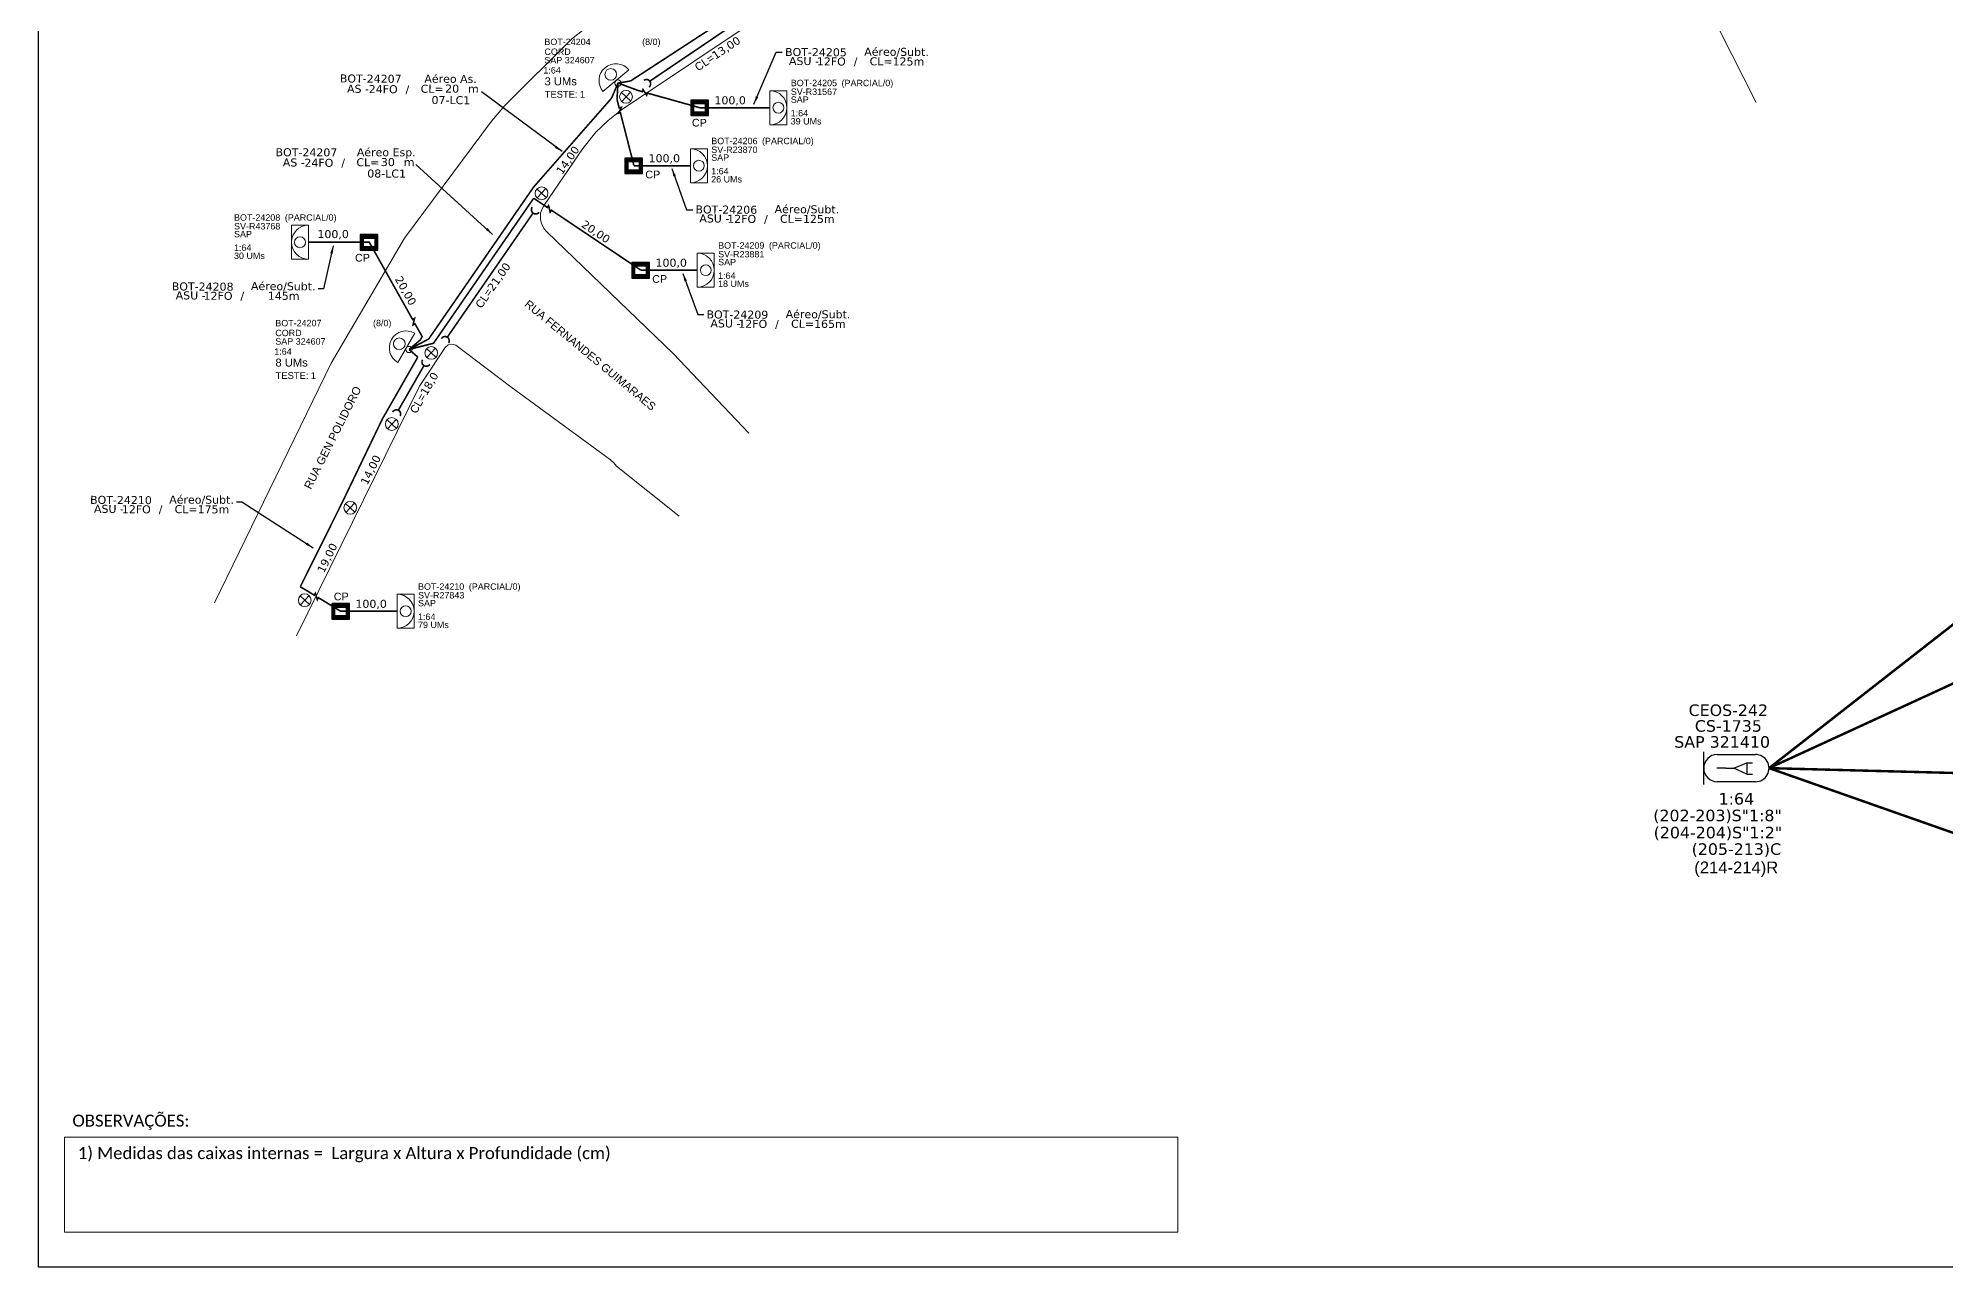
# Model space of a CAD drawing. Header units: inches. Extents: x 416 to 2179, y -8 to 586.
# Drawn here: x 415.5 to 892.3, y -7.9 to 299.1 of the extents above; entities that cross this region are included whole.
import ezdxf
from ezdxf.enums import TextEntityAlignment as Align

# ---------------------------------------------------------------- set-up
doc = ezdxf.new("R2010")
doc.units = ezdxf.units.IN
doc.header["$MEASUREMENT"] = 0
for name, color, linetype in [('10.1-Caixas Subterrâneas', 5, 'Continuous'), ('20.4-CEOS', 1, 'Continuous'), ('CAP a instalar', 1, 'Continuous'), ('label_cabos', 7, 'Continuous'), ('Subida Lateral', 5, 'Continuous')]:
    doc.layers.add(name, color=color, linetype=linetype)
for name, color, linetype, lineweight in [('10.4-Postes', 1, 'Continuous', 0), ("20.0-LEGENDA DOS CDO'S", 1, 'Continuous', 0), ('20.1-CDO_INTERIOR', 1, 'Continuous', 0), ('20.2-CDO_POSTE', 1, 'Continuous', 5), ('20.6-CORDOALHA_SUPORTE', 7, 'Continuous', 25), ('CORDOALHA_SUPORTE', 7, 'Continuous', 25), ('Quadra', 251, 'Continuous', 0), ('Segmento Logradouro Texto', 251, 'Continuous', 0)]:
    doc.layers.add(name, color=color, linetype=linetype, lineweight=lineweight)
doc.styles.add('ARIAL', font='arial.ttf')
doc.styles.add('DIGICADE', font='arial.ttf')
doc.styles.add('ROMANS', font='arial.ttf')
doc.styles.add('siredit', font='verdana.ttf')
doc.styles.add('WMF-Calibri0', font='calibri.ttf')
doc.linetypes.add('FENCELINE1', pattern='A,0.25,-0.1,[133,ltypeshp.shx,S=0.1,R=0,X=-0.1,Y=0],-0.1,1', length=1.45)
doc.dimstyles.new('CL', dxfattribs={"dimtxt": 1, "dimasz": 2, "dimexe": 0.18, "dimexo": 0.0625, "dimgap": 0.09, "dimtad": 0, "dimdec": 0, "dimrnd": 1, "dimzin": 0, "dimdsep": 46, "dimtxsty": 'siredit', "dimblk": 'NONE', "dimcen": 0, "dimse1": 1, "dimse2": 1, "dimsd1": 1, "dimsd2": 1, "dimclrt": 7, "dimadec": 0, "dimazin": 0, "dimtfac": 1, "dimtdec": 0, "dimtofl": 0, "dimtmove": 0, "dimatfit": 3, "dimfxl": 0, "dimtolj": 1, "dimtzin": 0, "dimarcsym": 0})

# ---------------------------------------------------------------- blocks, each defined once
blk = doc.blocks.new('POLE_POLE')
at = {"color": 1}
for p, q in [((-0.0000031, 0.0000069), (0.0000027, 0.0000015)), ((0.0000025, 0.0000071), (-0.0000029, 0.0000013))]:
    blk.add_line(p, q, dxfattribs=at)
blk.add_circle((-0.0000002, 0.0000042), 0.00000396, dxfattribs=at)
blk = doc.blocks.new('*U9')
at = {"color": 0}
blk.add_line((2.14, -0.58), (-2.1, -0.68), dxfattribs=at)
for centre, radius in [((0, 0.38), 0.733), ((0.03, -1.03), 0.393)]:
    blk.add_circle(centre, radius, dxfattribs=at)
blk.add_arc((0.02, -0.63), 2.12, 1.3782, 181.3782, dxfattribs=at)
blk = doc.blocks.new('*X2')
at = {"color": 0, "linetype": 'Continuous'}
for p, q in [((-1.25, 0.34099), (-0.49099, 1.1)), ((-1.25, 0.517767), (-0.667767, 1.1)), ((-1.25, 0.694544), (-0.844544, 1.1)), ((-1.25, 0.87132), (-1.02132, 1.1)), ((-1.25, 1.048097), (-1.198097, 1.1)), ((-1.25, 0.164214), (-0.8035, 0.610714)), ((-1.25, -0.012563), (-0.8035, 0.433937)), ((-1.25, -0.18934), (-0.8035, 0.25716)), ((-1.25, -0.366117), (-0.8035, 0.080383)), ((-0.789214, 0.625), (-0.314214, 1.1)), ((-0.612437, 0.625), (-0.137437, 1.1)), ((-0.43566, 0.625), (0.03934, 1.1)), ((-0.258883, 0.625), (0.216117, 1.1)), ((-0.082107, 0.625), (0.392893, 1.1)), ((0.09467, 0.625), (0.56967, 1.1)), ((0.271447, 0.625), (0.746447, 1.1)), ((0.448223, 0.625), (0.923223, 1.1)), ((0.625, 0.625), (1.1, 1.1)), ((0.801777, 0.625), (1.25, 1.073223)), ((0.8035, 0.449947), (1.25, 0.896447)), ((0.8035, 0.27317), (1.25, 0.71967)), ((0.8035, 0.096393), (1.25, 0.542893)), ((0.8035, -0.080383), (1.25, 0.366117)), ((0.8035, -0.25716), (1.25, 0.18934)), ((0.8035, -0.433937), (1.25, 0.012563)), ((-1.25, -0.542893), (-0.8035, -0.096393)), ((-1.25, -0.71967), (-0.8035, -0.27317)), ((-1.25, -0.896447), (-0.8035, -0.449947)), ((-1.25, -1.073223), (-0.801777, -0.625)), ((-1.1, -1.1), (-0.625, -0.625)), ((-0.923223, -1.1), (-0.448223, -0.625)), ((-0.746447, -1.1), (-0.271447, -0.625)), ((-0.56967, -1.1), (-0.09467, -0.625)), ((-0.392893, -1.1), (0.082107, -0.625)), ((-0.216117, -1.1), (0.258883, -0.625)), ((-0.03934, -1.1), (0.43566, -0.625)), ((0.137437, -1.1), (0.612437, -0.625)), ((0.314214, -1.1), (0.789214, -0.625)), ((0.49099, -1.1), (1.25, -0.34099)), ((0.667767, -1.1), (1.25, -0.517767)), ((0.8035, -0.610714), (1.25, -0.164214)), ((0.844544, -1.1), (1.25, -0.694544)), ((1.02132, -1.1), (1.25, -0.87132)), ((1.198097, -1.1), (1.25, -1.048097))]:
    blk.add_line(p, q, dxfattribs=at)
blk = doc.blocks.new('MANHOLE_MQ')
at = {"color": 0, "linetype": 'Continuous'}
for p, q in [((0.0000062, 0.0000057), (-0.0000063, 0.0000057)), ((-0.0000063, 0.0000057), (-0.0000063, -0.0000053)), ((-0.000004, 0.0000033), (0.000004, 0.0000033)), ((-0.000004, -0.0000029), (-0.000004, 0.0000033)), ((0.000004, 0.0000033), (0.000004, -0.0000029)), ((0.0000062, -0.0000053), (0.0000062, 0.0000057)), ((-0.0000063, -0.0000053), (0.0000062, -0.0000053)), ((0.000004, -0.0000029), (-0.000004, -0.0000029)), ((0.000004, -0.0000029), (0.000004, -0.0000029))]:
    blk.add_line(p, q, dxfattribs=at)
at = {"color": 0, "linetype": 'Continuous', "xscale": 5e-06, "yscale": 5e-06, "zscale": 1e-05}
blk.add_blockref('*X2', (0, 0.0000002), dxfattribs=at)
blk = doc.blocks.new('Inst CDOE-8 CAIXA DIST OPT CDOE 48F_8D C_SPL OPTAP')
at = {"layer": "20.0-LEGENDA DOS CDO'S", "color": 0}
for tag, p, style, flags in [('ID_ATIVIDADE', (0.12, 6.47), 'ARIAL', 3), ('FATOR', (7.92, 6.47), 'ARIAL', 1), ('QTDE', (0.23, -0.97), 'DIGICADE', 3)]:
    blk.add_attdef(tag, p, '', height=0.8, rotation=0.118, dxfattribs=dict(at, style=style, flags=flags))
at = {"layer": "20.0-LEGENDA DOS CDO'S", "color": 0, "style": 'ARIAL'}
for tag, p, height in [('CORDOALHA', (0.12, 4.02), 0.8), ('FID', (0.12, 5.25), 0.8), ('1:XX', (-0.01, 1.7), 0.8), ('SAP', (0.12, 2.96), 0.8), ('UMS', (0.14, 0.22), 1)]:
    blk.add_attdef(tag, p, '', height=height, rotation=0.118, dxfattribs=at)
blk.add_attdef('FIBRAS_UTILIZADAS', text='', height=0.8, rotation=0.118, dxfattribs=at).set_placement((13.48, 5.26), align=Align.CENTER)
blk = doc.blocks.new('Teste  FTTH')
at = {"color": 0, "lineweight": 0, "style": 'ROMANS'}
for tag, p in [('TESTE', (-2.3, -0.29)), ('QTDE', (0.21, -0.29))]:
    blk.add_attdef(tag, p, '', height=0.48, dxfattribs=at)
for tag, p, flags in [('FID', (-2.23, -1.25), 1), ('FATOR', (-2.23, -2.03), 3), ('ID_ATIVIDADE', (-2.23, -2.72), 3)]:
    blk.add_attdef(tag, p, '', height=0.48, dxfattribs=dict(at, flags=flags))
blk = doc.blocks.new('LEGENDA DOS CABOS')
at = {"layer": 'label_cabos', "color": 0, "style": 'siredit'}
for tag, p in [('TIPO_CABO', (2.74, 0.52)), ('ID', (4.24, 1.63)), ('CABO', (6.16, 0.47)), ('/', (9.19, 0.47)), ('METROS', (14.36, 0.47)), ('XX', (14.31, 1.67))]:
    blk.add_attdef(tag, text='', height=1, rotation=359.69, dxfattribs=at).set_placement(p, align=Align.MIDDLE_CENTER)
blk = doc.blocks.new('_None')
blk = doc.blocks.new('Inst CB ESP CFOA-SM-AS-80-TS-24')
at = {"layer": 'label_cabos', "color": 0, "style": 'siredit'}
for tag, flags, p in [('ID_ATIVIDADE', 3, (1.31, 2.67)), ('FATOR', 1, (11.56, 2.55))]:
    blk.add_attdef(tag, text='', height=1, rotation=359.69, dxfattribs=dict(at, flags=flags)).set_placement(p, align=Align.MIDDLE_CENTER)
for tag, p in [('TIPO_CABO', (1.76, 0)), ('DESTINO_CABO', (3.13, 1.26)), ('CABO', (4.69, -0.05)), ('/', (7.71, -0.05)), ('LANCE', (10.81, 0)), ('TIPO_CABO', (13.11, 1.24)), ('UND', (15.96, 0)), ('FID', (13.15, -1.41))]:
    blk.add_attdef(tag, text='', height=1, rotation=359.69, dxfattribs=at).set_placement(p, align=Align.MIDDLE_CENTER)
blk.add_attdef('QTDE', (12.43, -0.47), '', height=1, rotation=359.69, dxfattribs=at)
blk = doc.blocks.new('Inst CB AS CFOA-SM-AS-80-TS-24')
at = {"layer": 'label_cabos', "color": 0, "style": 'siredit'}
for tag, flags, p in [('ID_ATIVIDADE', 3, (1.31, 2.67)), ('FATOR', 1, (11.56, 2.55))]:
    blk.add_attdef(tag, text='', height=1, rotation=359.69, dxfattribs=dict(at, flags=flags)).set_placement(p, align=Align.MIDDLE_CENTER)
for tag, p in [('TIPO_CABO', (1.76, 0)), ('DESTINO_CABO', (3.13, 1.26)), ('CABO', (4.69, -0.05)), ('/', (7.71, -0.05)), ('LANCE', (10.81, 0)), ('TIPO_CABO', (13.11, 1.24)), ('UND', (15.96, 0)), ('FID', (13.15, -1.41))]:
    blk.add_attdef(tag, text='', height=1, rotation=359.69, dxfattribs=at).set_placement(p, align=Align.MIDDLE_CENTER)
blk.add_attdef('QTDE', (12.43, -0.47), '', height=1, rotation=359.69, dxfattribs=at)
blk = doc.blocks.new('Inst CORD ALUMINIO 4.8 MM 3F')
at = {"layer": '20.6-CORDOALHA_SUPORTE', "color": 0, "lineweight": 0, "style": 'ROMANS'}
blk.add_attdef('LANCE', text='', height=1, dxfattribs=at).set_placement((-0.54, -2.21), align=Align.RIGHT)
at = {"layer": '20.6-CORDOALHA_SUPORTE', "color": 0, "style": 'siredit'}
blk.add_attdef('QTDE', (-0.54, -2.21), '', height=1, rotation=359.69, dxfattribs=at)
at = {"layer": '20.6-CORDOALHA_SUPORTE', "color": 0, "lineweight": 0, "style": 'ROMANS'}
for tag, p, flags in [('FATOR', (-5.2, -4.44), 3), ('ID_ATIVIDADE', (-5.2, -6.67), 3), ('FID', (-5.2, -8.9), 1)]:
    blk.add_attdef(tag, p, '', height=1, dxfattribs=dict(at, flags=flags))

msp = doc.modelspace()

# ---------------------------------------------------------------- linework, layer by layer
at = {"color": 0, "lineweight": 0}
for p, q in [((422.09, 24.53), (700.34, 24.53)), ((422.09, 0.83), (422.09, 24.53)), ((700.34, 24.53), (700.34, 0.83)), ((700.34, 0.83), (422.09, 0.83))]:
    msp.add_line(p, q, dxfattribs=at)
msp.add_lwpolyline([(415.54, -7.85), (1254.1, -7.85), (1254.1, 586.15), (415.54, 586.15), (415.54, -7.85)])
at = {"layer": '20.1-CDO_INTERIOR', "color": 0, "lineweight": 18}
for points in [[(602.65, 277.43), (602.65, 285.93), (598.4, 285.94), (598.4, 277.44)], [(582.77, 262.95), (582.78, 271.45), (578.53, 271.45), (578.52, 262.95)], [(478.85, 243.83), (478.85, 252.33), (483.1, 252.33), (483.1, 243.83)], [(584.5, 236.85), (584.5, 245.35), (580.25, 245.35), (580.25, 236.85)], [(509.5, 151.65), (509.5, 160.15), (505.25, 160.15), (505.25, 151.65)]]:
    msp.add_lwpolyline(points, close=True, dxfattribs=at)
for centre in [(600.53, 281.69), (580.65, 267.2), (480.97, 248.08), (582.38, 241.1), (507.38, 155.9)]:
    msp.add_circle(centre, 1.36, dxfattribs=at)
for centre, start, end in [((598.4, 281.69), 269.9724, 89.9724), ((578.53, 267.2), 269.9724, 89.9724), ((483.1, 248.08), 90.0276, 270.0276), ((580.25, 241.1), 269.9724, 89.9724), ((505.25, 155.9), 269.9724, 89.9724)]:
    msp.add_arc(centre, 4.25, start, end, dxfattribs=at)
at = {"layer": '20.4-CEOS', "color": 5}
for p, q in [((831.75, 112.62), (831.75, 120.82)), ((835.15, 120.12), (844.69, 120.12)), ((837.29, 116.72), (835, 116.72)), ((837.29, 116.72), (839.26, 116.72)), ((842.5, 118.07), (843.95, 118.07)), ((842.5, 115.24), (843.95, 115.24)), ((844.69, 113.32), (835.15, 113.32))]:
    msp.add_line(p, q, dxfattribs=at)
msp.add_lwpolyline([(839.26, 116.72), (842.5, 118.07), (842.5, 115.24), (839.26, 116.72)], dxfattribs=at)
for centre, start_param, end_param in [((835.15, 116.72), -0.785398, 2.356194), ((844.69, 116.72), 2.356194, 5.497787)]:
    msp.add_ellipse(centre, major_axis=(-2.4, 2.4), ratio=1, start_param=start_param, end_param=end_param, dxfattribs=at)
at = {"layer": 'CAP a instalar', "color": 0, "linetype": 'FENCELINE1', "ltscale": 3, "const_width": 0.4}
for points in [[(619.95, 325.62), (593.14, 307.6), (563.59, 288.37)], [(558.82, 284.06), (560.44, 287.84), (563.59, 288.37)], [(560.19, 283.77), (560.44, 287.84)], [(560.44, 287.84), (565.57, 285.96)], [(558.82, 284.06), (539.34, 261.85), (513.14, 223.93)], [(560.19, 283.77), (560.49, 282.6)], [(568.65, 285.1), (580.88, 281.69)], [(580.88, 281.69), (598.4, 281.69)], [(561.28, 279.5), (564.43, 267.2)], [(564.43, 267.2), (578.53, 267.2)], [(539.37, 259.08), (514.35, 222.86), (508.22, 221.3)], [(539.37, 259.08), (541.95, 257.33)], [(544.42, 255.67), (566.15, 241.1)], [(508.64, 229.63), (498.29, 248.08), (483.1, 248.08)], [(566.15, 241.1), (580.25, 241.1)], [(513.14, 223.93), (508.22, 221.3)], [(511.01, 223.65), (511.51, 224.51), (510.2, 226.84)], [(510.41, 219.39), (501.55, 203.92), (491.55, 183.13), (481.05, 162.03)], [(508.22, 221.3), (511.01, 223.65)], [(508.22, 221.3), (510.41, 219.39)], [(481.05, 162.03), (483.68, 160.44)], [(486.41, 158.78), (491.15, 155.9)], [(491.15, 155.9), (505.25, 155.9)]]:
    msp.add_lwpolyline(points, dxfattribs=at)
at = {"layer": 'CAP a instalar', "color": 5, "linetype": 'FENCELINE1', "ltscale": 7, "const_width": 0.616}
msp.add_lwpolyline([(995.45, 231.7), (848.09, 116.72)], dxfattribs=at)
at = {"layer": 'CAP a instalar', "color": 0, "linetype": 'FENCELINE1', "ltscale": 7, "const_width": 0.616}
for points in [[(995.45, 184.43), (848.09, 116.72)], [(995.45, 64.93), (848.09, 116.72)], [(995.45, 112.85), (848.09, 116.72)]]:
    msp.add_lwpolyline(points, dxfattribs=at)
at = {"layer": 'CORDOALHA_SUPORTE', "const_width": 0.4}
for points in [[(590.94, 303.56), (568.39, 288.31)], [(539.21, 255.37), (517.78, 224.36)], [(511.94, 217.26), (505.55, 206.11)]]:
    msp.add_lwpolyline(points, dxfattribs=at)
for points in [[(568.18, 286.82, 1), (566.9, 288.52)], [(540.71, 255.57, -1), (539.01, 256.87)], [(518.12, 222.89, 1), (516.31, 224.02)], [(513.42, 217.59, -1), (511.62, 218.74)], [(506.01, 204.67, 1), (504.11, 205.64)]]:
    msp.add_lwpolyline(points, format="xyb", dxfattribs=at)
at = {"layer": 'Quadra'}
for points in [[(459.6, 158.04), (488.74, 217.89), (507.07, 249.09), (528.81, 278.35), (532.12, 282.25), (548.86, 298.77), (567.39, 313.59), (620.67, 353.81), (740.95, 438.51), (760.57, 452.27), (761.35, 452.88), (762.06, 453.57), (762.69, 454.32), (763.23, 455.12), (763.66, 455.97), (764.02, 456.86), (764.28, 457.91), (773.19, 505.04), (773.29, 505.98), (773.25, 507.66)], [(459.6, 158.04), (488.74, 217.89), (507.07, 249.09), (528.81, 278.35), (532.12, 282.25), (548.86, 298.77), (567.39, 313.59), (620.67, 353.81), (740.95, 438.51), (760.57, 452.27), (761.35, 452.88), (762.06, 453.57), (762.69, 454.32), (763.23, 455.12), (763.66, 455.97), (764.02, 456.86), (764.28, 457.91), (773.19, 505.04), (773.29, 505.98), (773.25, 507.66)], [(669.76, 353.72), (561.29, 281.12), (557.97, 278.48), (554.94, 275.56), (552.28, 272.33), (551.65, 271.46), (541.95, 257.33), (541.47, 256.46), (541.11, 255.37), (541.1, 253.67), (541.39, 252.57), (541.93, 251.55), (542.66, 250.66), (574.35, 220.19), (593.12, 200.38), (593.12, 200.38), (593.12, 200.38), (593.12, 200.38)], [(844.9, 282.96), (811.19, 349.47)], [(575.73, 179.67), (560.08, 192.12), (559.44, 192.98), (558.57, 193.77), (533.7, 211.98), (519.93, 222.38), (518.95, 222.66), (517.98, 222.43), (517.24, 221.79), (511.97, 213.84), (510.84, 212.13), (480.11, 149.75)], [(575.73, 179.67), (560.08, 192.12), (559.44, 192.98), (558.57, 193.77), (533.7, 211.98), (519.93, 222.38), (518.95, 222.66), (517.98, 222.43), (517.24, 221.79), (511.97, 213.84), (510.84, 212.13), (480.11, 149.75)]]:
    msp.add_lwpolyline(points, dxfattribs=at)
at = {"layer": 'Subida Lateral', "color": 0, "const_width": 0.4}
for points in [[(565.57, 285.96), (566.54, 285.7), (566.68, 286.23), (567.59, 284.82), (567.71, 285.36), (568.65, 285.1)], [(560.49, 282.6), (560.75, 281.63), (561.28, 281.77), (560.51, 280.29), (561.04, 280.45), (561.28, 279.5)], [(541.95, 257.33), (542.78, 256.78), (543.08, 257.24), (543.5, 255.62), (543.79, 256.09), (544.6, 255.55)], [(510.2, 226.84), (509.71, 227.71), (509.23, 227.43), (509.59, 229.07), (509.12, 228.78), (508.64, 229.63)], [(483.68, 160.44), (484.53, 159.93), (484.81, 160.4), (485.3, 158.8), (485.57, 159.29), (486.41, 158.78)]]:
    msp.add_lwpolyline(points, dxfattribs=at)

# ---------------------------------------------------------------- block references
at = {"color": 0, "lineweight": 0, "yscale": 2, "zscale": 2}
for p, xscale, rotation, values in [((583.18, 297.9), 2.000000000000005, 34.06818541651113, {'QTDE': '13,00', 'LANCE': 'CL='}), ((526.22, 239.06), 1.999999999999999, 55.35554441090392, {'QTDE': '21,00', 'LANCE': 'CL='}), ((509.32, 212.73), 1.999999999999988, 60.17903229508376, {'QTDE': '18,0', 'LANCE': 'CL='})]:
    msp.add_blockref('Inst CORD ALUMINIO 4.8 MM 3F', p, dxfattribs=dict(at, xscale=xscale, rotation=rotation)).add_auto_attribs(values)
at = {"layer": '10.1-Caixas Subterrâneas', "color": 30, "xscale": 351766.3097422741, "yscale": 351766.3097422741, "zscale": 351766.3097422741, "rotation": 180.0000000000632}
for p in [(580.82, 281.73), (564.36, 267.24), (498.23, 248.12), (566.09, 241.14), (491.09, 155.94)]:
    msp.add_blockref('MANHOLE_MQ', p, dxfattribs=at)
at = {"layer": '10.4-Postes', "color": 1, "xscale": 404040.4000000003, "yscale": 404040.4000000003, "zscale": 404040.4000000003}
for p in [(562.53, 282.71), (541.42, 258.62), (513.85, 218.74), (504, 200.97), (493.61, 180.06), (482.24, 156.97)]:
    msp.add_blockref('POLE_POLE', p, dxfattribs=at)
at = {"layer": "20.0-LEGENDA DOS CDO'S", "color": 0, "lineweight": 0, "xscale": 2, "yscale": 2, "zscale": 2}
for p, values in [((541.81, 286.83), {'FID': 'BOT-24204', 'CORDOALHA': 'CORD', 'SAP': 'SAP 324607', '1:XX': '1:64', 'UMS': '3 UMs', 'FIBRAS_UTILIZADAS': '(8/0)'}), ((474.56, 216.58), {'FID': 'BOT-24207', 'CORDOALHA': 'CORD', 'SAP': 'SAP 324607', '1:XX': '1:64', 'UMS': '8 UMs', 'FIBRAS_UTILIZADAS': '(8/0)'})]:
    msp.add_blockref('Inst CDOE-8 CAIXA DIST OPT CDOE 48F_8D C_SPL OPTAP', p, dxfattribs=at).add_auto_attribs(values)
at = {"layer": "20.0-LEGENDA DOS CDO'S", "color": 0, "lineweight": 0, "xscale": 3.501000000000042, "yscale": 3.500999999999976, "zscale": 3.500999999999999, "rotation": 3.12679759852e-05}
for p in [(550.17, 285.22), (482.92, 214.96)]:
    msp.add_blockref('Teste  FTTH', p, dxfattribs=at).add_auto_attribs({'TESTE': 'TESTE:', 'QTDE': '1'})
at = {"layer": '20.2-CDO_POSTE', "color": 0, "yscale": 2, "zscale": 2}
for p, xscale, rotation in [((559.11, 289.4), 1.999999999999997, 38.56826615735581), ((506.43, 222.31), 2, 58.80086534702306)]:
    msp.add_blockref('*U9', p, dxfattribs=dict(at, xscale=xscale, rotation=rotation))
at = {"layer": 'label_cabos', "color": 2, "lineweight": 0, "xscale": 2, "yscale": 2, "zscale": 2}
for p, values in [((601.43, 292.31), {'ID': 'BOT-24205', 'CABO': '12FO', 'METROS': 'CL=125m', 'XX': 'Aéreo/Subt.', '/': '/', 'TIPO_CABO': 'ASU -'}), ((579.03, 252.98), {'ID': 'BOT-24206', 'CABO': '12FO', 'METROS': 'CL=125m', 'XX': 'Aéreo/Subt.', '/': '/', 'TIPO_CABO': 'ASU -'}), ((448.17, 233.76), {'ID': 'BOT-24208', 'CABO': '12FO', 'METROS': '145m', 'XX': 'Aéreo/Subt.', '/': '/', 'TIPO_CABO': 'ASU -'}), ((581.8, 226.76), {'ID': 'BOT-24209', 'CABO': '12FO', 'METROS': 'CL=165m', 'XX': 'Aéreo/Subt.', '/': '/', 'TIPO_CABO': 'ASU -'}), ((427.75, 180.44), {'ID': 'BOT-24210', 'CABO': '12FO', 'METROS': 'CL=175m', 'XX': 'Aéreo/Subt.', '/': '/', 'TIPO_CABO': 'ASU -'})]:
    msp.add_blockref('LEGENDA DOS CABOS', p, dxfattribs=at).add_auto_attribs(values)
at = {"layer": 'label_cabos', "color": 2}
ref = msp.add_blockref('Inst CB AS CFOA-SM-AS-80-TS-24', (492.39, 286.42), dxfattribs=dict(at, xscale=2, yscale=2, zscale=2))
ref.add_attrib('DESTINO_CABO', 'BOT-24207', dxfattribs={"color": 0, "height": 2, "rotation": 359.69, "style": 'siredit'}).set_placement((498.65, 288.95), align=Align.MIDDLE_CENTER)
ref.add_attrib('TIPO_CABO', 'Aéreo As.', dxfattribs={"color": 0, "height": 2, "rotation": 359.69, "style": 'siredit'}).set_placement((518.6, 288.91), align=Align.MIDDLE_CENTER)
ref.add_attrib('CABO', '24FO', dxfattribs={"color": 0, "height": 2, "rotation": 359.69, "style": 'siredit'}).set_placement((501.76, 286.32), align=Align.MIDDLE_CENTER)
ref.add_attrib('/', '/', dxfattribs={"color": 0, "height": 2, "rotation": 359.69, "style": 'siredit'}).set_placement((507.81, 286.32), align=Align.MIDDLE_CENTER)
ref.add_attrib('TIPO_CABO', 'AS - ', dxfattribs={"color": 0, "height": 2, "rotation": 359.69, "style": 'siredit'}).set_placement((495.91, 286.41), align=Align.MIDDLE_CENTER)
ref.add_attrib('FID', '07-LC1', dxfattribs={"color": 0, "height": 2, "rotation": 359.69, "style": 'siredit'}).set_placement((518.68, 283.59), align=Align.MIDDLE_CENTER)
ref.add_attrib('LANCE', 'CL=', dxfattribs={"color": 0, "height": 2, "rotation": 359.69, "style": 'siredit'}).set_placement((514, 286.42), align=Align.MIDDLE_CENTER)
ref.add_attrib('QTDE', '20', (517.24, 285.47), dxfattribs={"color": 0, "height": 2, "rotation": 359.69, "style": 'siredit'})
ref.add_attrib('UND', 'm', dxfattribs={"color": 0, "height": 2, "rotation": 359.69, "style": 'siredit'}).set_placement((524.31, 286.42), align=Align.MIDDLE_CENTER)
ref = msp.add_blockref('Inst CB ESP CFOA-SM-AS-80-TS-24', (476.32, 268.01), dxfattribs=dict(at, xscale=2.000000000000043, yscale=2, zscale=2, rotation=0.1315642785746527))
ref.add_attrib('DESTINO_CABO', 'BOT-24207', dxfattribs={"color": 0, "height": 2, "rotation": 359.8216, "style": 'siredit'}).set_placement((482.58, 270.55), align=Align.MIDDLE_CENTER)
ref.add_attrib('TIPO_CABO', 'Aéreo Esp.', dxfattribs={"color": 0, "height": 2, "rotation": 359.8216, "style": 'siredit'}).set_placement((502.53, 270.56), align=Align.MIDDLE_CENTER)
ref.add_attrib('CABO', '24FO', dxfattribs={"color": 0, "height": 2, "rotation": 359.8216, "style": 'siredit'}).set_placement((485.69, 267.93), align=Align.MIDDLE_CENTER)
ref.add_attrib('/', '/', dxfattribs={"color": 0, "height": 2, "rotation": 359.8216, "style": 'siredit'}).set_placement((491.75, 267.94), align=Align.MIDDLE_CENTER)
ref.add_attrib('TIPO_CABO', 'AS - ', dxfattribs={"color": 0, "height": 2, "rotation": 359.8216, "style": 'siredit'}).set_placement((479.85, 268.01), align=Align.MIDDLE_CENTER)
ref.add_attrib('FID', '08-LC1', dxfattribs={"color": 0, "height": 2, "rotation": 359.8216, "style": 'siredit'}).set_placement((502.62, 265.24), align=Align.MIDDLE_CENTER)
ref.add_attrib('LANCE', 'CL=', dxfattribs={"color": 0, "height": 2, "rotation": 359.8216, "style": 'siredit'}).set_placement((497.94, 268.06), align=Align.MIDDLE_CENTER)
ref.add_attrib('QTDE', '30', (501.18, 267.12), dxfattribs={"color": 0, "height": 2, "rotation": 359.8216, "style": 'siredit'})
ref.add_attrib('UND', 'm', dxfattribs={"color": 0, "height": 2, "rotation": 359.8216, "style": 'siredit'}).set_placement((508.25, 268.09), align=Align.MIDDLE_CENTER)

# ---------------------------------------------------------------- texts
at = {"style": 'ARIAL'}
msp.add_text('(214-214)R', height=2.97, dxfattribs=at).set_placement((839.89, 90.42), align=Align.CENTER)
at = {"lineweight": 0, "char_height": 3, "width": 277.1819, "attachment_point": 1, "style": 'WMF-Calibri0'}
for s, insert in [('OBSERVAÇÕES:', (424.1, 30.17)), ('1) Medidas das caixas internas =  Largura x Altura x Profundidade (cm)', (425.45, 22.06))]:
    msp.add_mtext(s, dxfattribs=dict(at, insert=insert))
at = {"layer": '10.1-Caixas Subterrâneas', "color": 30, "style": 'ARIAL'}
for p in [(578.91, 276.99), (567.27, 264.05), (494.72, 243.25), (568.99, 237.95), (489.42, 158.63)]:
    msp.add_text('CP', height=1.92, dxfattribs=at).set_placement(p)
at = {"layer": "20.0-LEGENDA DOS CDO'S", "color": 0, "style": 'ARIAL'}
for s, p in [('SV-R31567', (603.62, 284.89)), ('BOT-24205', (603.62, 287.07)), ('SAP', (603.62, 282.91)), ('39 UMs', (603.6, 277.5)), ('1:64', (603.6, 279.53)), ('SV-R23870', (583.75, 270.4)), ('BOT-24206', (583.75, 272.58)), ('SAP', (583.74, 268.43)), ('26 UMs', (583.73, 263.02)), ('1:64', (583.73, 265.04)), ('SV-R43768', (464.5, 251.28)), ('BOT-24208', (464.49, 253.47)), ('SAP', (464.49, 249.31)), ('BOT-24209', (585.47, 246.48)), ('30 UMs', (464.48, 243.9)), ('1:64', (464.48, 245.93)), ('SAP', (585.47, 242.33)), ('SV-R23881', (585.47, 244.3)), ('1:64', (585.45, 238.94)), ('18 UMs', (585.45, 236.92)), ('BOT-24210', (510.47, 161.28)), ('SAP', (510.47, 157.13)), ('SV-R27843', (510.48, 159.1)), ('79 UMs', (510.46, 151.71)), ('1:64', (510.46, 153.74))]:
    msp.add_text(s, height=1.6, rotation=359.9724, dxfattribs=at).set_placement(p)
for p in [(619.04, 287.06), (599.17, 272.58), (479.92, 253.46), (600.89, 246.48), (525.89, 161.27)]:
    msp.add_text('            (PARCIAL/0)', height=1.6, rotation=359.9724, dxfattribs=at).set_placement(p, align=Align.CENTER)
at = {"layer": '20.4-CEOS', "color": 5, "style": 'siredit'}
for s, p in [('CEOS-242', (837.91, 132.63)), ('CS-1735', (837.92, 128.7)), ('SAP 321410', (836.36, 124.71))]:
    msp.add_text(s, height=2.881, dxfattribs=at).set_placement(p, align=Align.TOP_CENTER)
at = {"layer": '20.4-CEOS', "color": 7, "style": 'siredit'}
for s, p in [('1:64', (839.92, 110.5)), ('(202-203)S"1:8"', (835.2, 106.34)), ('(204-204)S"1:2"', (835.3, 102.07)), ('(205-213)C', (839.92, 97.94))]:
    msp.add_text(s, height=2.881, dxfattribs=at).set_placement(p, align=Align.TOP_CENTER)
at = {"layer": 'label_cabos', "color": 3, "style": 'siredit'}
for p in [(584.54, 282.55), (568.09, 268.07), (485.32, 249.13), (569.81, 241.97), (494.82, 156.77)]:
    msp.add_text('100,0', height=2, dxfattribs=at).set_placement(p)
for s, rotation, p in [('14,00', 55.2127, (546.45, 264.8)), ('20,00', 326.163, (551.09, 252.07)), ('20,00', 299.2833, (504.61, 238.91)), ('14,00', 63.7728, (497.79, 187.26)), ('19,00', 63.7728, (486.93, 165.26))]:
    msp.add_text(s, height=2, rotation=rotation, dxfattribs=at).set_placement(p)
at = {"layer": 'Segmento Logradouro Texto', "color": 4, "linetype": 'Continuous', "char_height": 2, "attachment_point": 1, "style": 'DIGICADE'}
for s, insert, width, rotation in [('\\fArial|b0|i0|c0|p34;\\W1.0000000000;\\T1.0000000000;\\o\\lRUA FERNANDES GUIMARAES', (538.18, 233.84), 42.0068, 320.4192), ('\\fArial|b0|i0|c0|p34;\\W1.0000000000;\\T1.0000000000;\\o\\lRUA GEN POLIDORO', (481.9, 187.11), 28.8117, 63.3317)]:
    msp.add_mtext(s, dxfattribs=dict(at, insert=insert, width=width, rotation=rotation))

# ---------------------------------------------------------------- leaders
at = {"layer": 'label_cabos', "color": 2, "lineweight": 0}
for points in [[(594.39, 282.58), (599.97, 295.55), (601.5, 295.55)], [(546.46, 270.72), (526.32, 285.67)], [(529.11, 250.05), (509.96, 267.49)], [(573.9, 266.52), (577.57, 256.22), (579.11, 256.22)], [(489.27, 247.17), (486.86, 236.48), (485.49, 236.48)], [(576.67, 240.3), (580.35, 230), (581.88, 230)], [(484.29, 171.7), (466.44, 183.16), (465.07, 183.16)]]:
    msp.add_leader(points, dimstyle='CL', dxfattribs=at)

doc.saveas('drawing.dxf')
